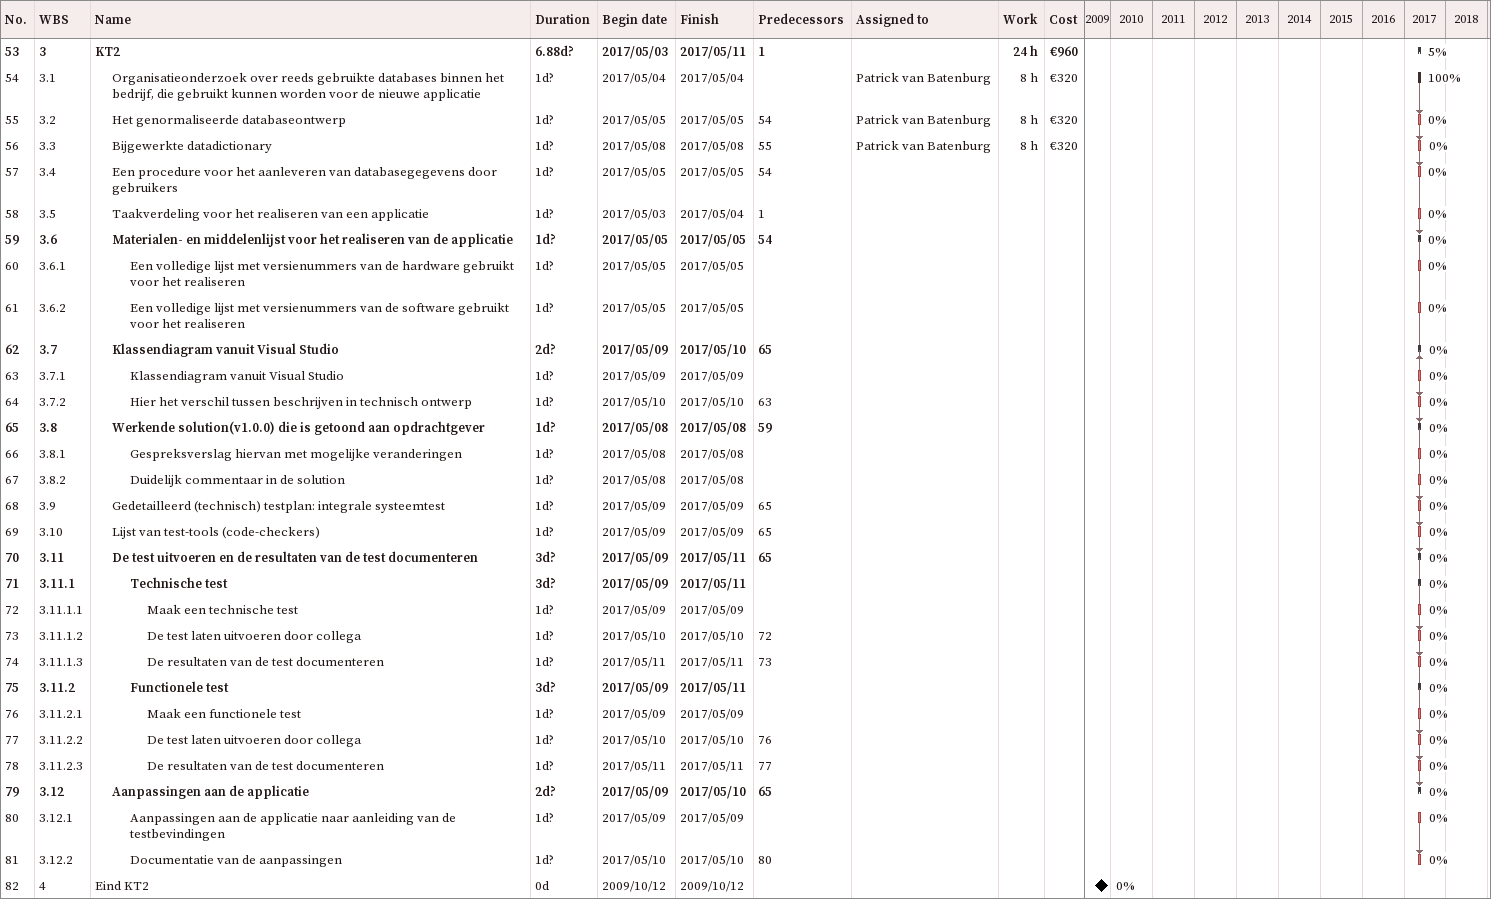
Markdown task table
| ID | WBS | Task | Duration | Start | Finish | Predecessors | Resources | % complete | Work (h) | Cost (€) |
|---|---|---|---|---|---|---|---|---|---|---|
| 53 | 3 | **KT2** | 6.88d? | 2017-05-03 | 2017-05-11 | 1 |  | 5 | 24 | 960 |
| 54 | 3.1 | Organisatieonderzoek over reeds gebruikte databases binnen het bedrijf, die gebruikt kunnen worden voor de nieuwe applicatie | 1d? | 2017-05-04 | 2017-05-04 |  | Patrick van Batenburg | 100 | 8 | 320 |
| 55 | 3.2 | Het genormaliseerde databaseontwerp | 1d? | 2017-05-05 | 2017-05-05 | 54 | Patrick van Batenburg | 0 | 8 | 320 |
| 56 | 3.3 | Bijgewerkte datadictionary | 1d? | 2017-05-08 | 2017-05-08 | 55 | Patrick van Batenburg | 0 | 8 | 320 |
| 57 | 3.4 | Een procedure voor het aanleveren van databasegegevens door gebruikers | 1d? | 2017-05-05 | 2017-05-05 | 54 |  | 0 |  |  |
| 58 | 3.5 | Taakverdeling voor het realiseren van een applicatie | 1d? | 2017-05-03 | 2017-05-04 | 1 |  | 0 |  |  |
| 59 | 3.6 | **Materialen- en middelenlijst voor het realiseren van de applicatie** | 1d? | 2017-05-05 | 2017-05-05 | 54 |  | 0 |  |  |
| 60 | 3.6.1 | Een volledige lijst met versienummers van de hardware gebruikt voor het realiseren | 1d? | 2017-05-05 | 2017-05-05 |  |  | 0 |  |  |
| 61 | 3.6.2 | Een volledige lijst met versienummers van de software gebruikt voor het realiseren | 1d? | 2017-05-05 | 2017-05-05 |  |  | 0 |  |  |
| 62 | 3.7 | **Klassendiagram vanuit Visual Studio** | 2d? | 2017-05-09 | 2017-05-10 | 65 |  | 0 |  |  |
| 63 | 3.7.1 | Klassendiagram vanuit Visual Studio | 1d? | 2017-05-09 | 2017-05-09 |  |  | 0 |  |  |
| 64 | 3.7.2 | Hier het verschil tussen beschrijven in technisch ontwerp | 1d? | 2017-05-10 | 2017-05-10 | 63 |  | 0 |  |  |
| 65 | 3.8 | **Werkende solution(v1.0.0) die is getoond aan opdrachtgever** | 1d? | 2017-05-08 | 2017-05-08 | 59 |  | 0 |  |  |
| 66 | 3.8.1 | Gespreksverslag hiervan met mogelijke veranderingen | 1d? | 2017-05-08 | 2017-05-08 |  |  | 0 |  |  |
| 67 | 3.8.2 | Duidelijk commentaar in de solution | 1d? | 2017-05-08 | 2017-05-08 |  |  | 0 |  |  |
| 68 | 3.9 | Gedetailleerd (technisch) testplan: integrale systeemtest | 1d? | 2017-05-09 | 2017-05-09 | 65 |  | 0 |  |  |
| 69 | 3.10 | Lijst van test-tools (code-checkers) | 1d? | 2017-05-09 | 2017-05-09 | 65 |  | 0 |  |  |
| 70 | 3.11 | **De test uitvoeren en de resultaten van de test documenteren** | 3d? | 2017-05-09 | 2017-05-11 | 65 |  | 0 |  |  |
| 71 | 3.11.1 | **Technische test** | 3d? | 2017-05-09 | 2017-05-11 |  |  | 0 |  |  |
| 72 | 3.11.1.1 | Maak een technische test | 1d? | 2017-05-09 | 2017-05-09 |  |  | 0 |  |  |
| 73 | 3.11.1.2 | De test laten uitvoeren door collega | 1d? | 2017-05-10 | 2017-05-10 | 72 |  | 0 |  |  |
| 74 | 3.11.1.3 | De resultaten van de test documenteren | 1d? | 2017-05-11 | 2017-05-11 | 73 |  | 0 |  |  |
| 75 | 3.11.2 | **Functionele test** | 3d? | 2017-05-09 | 2017-05-11 |  |  | 0 |  |  |
| 76 | 3.11.2.1 | Maak een functionele test | 1d? | 2017-05-09 | 2017-05-09 |  |  | 0 |  |  |
| 77 | 3.11.2.2 | De test laten uitvoeren door collega | 1d? | 2017-05-10 | 2017-05-10 | 76 |  | 0 |  |  |
| 78 | 3.11.2.3 | De resultaten van de test documenteren | 1d? | 2017-05-11 | 2017-05-11 | 77 |  | 0 |  |  |
| 79 | 3.12 | **Aanpassingen aan de applicatie** | 2d? | 2017-05-09 | 2017-05-10 | 65 |  | 0 |  |  |
| 80 | 3.12.1 | Aanpassingen aan de applicatie naar aanleiding van de testbevindingen | 1d? | 2017-05-09 | 2017-05-09 |  |  | 0 |  |  |
| 81 | 3.12.2 | Documentatie van de aanpassingen | 1d? | 2017-05-10 | 2017-05-10 | 80 |  | 0 |  |  |
| 82 | 4 | Eind KT2 | 0d | 2009-10-12 | 2009-10-12 |  |  | 0 |  |  |
